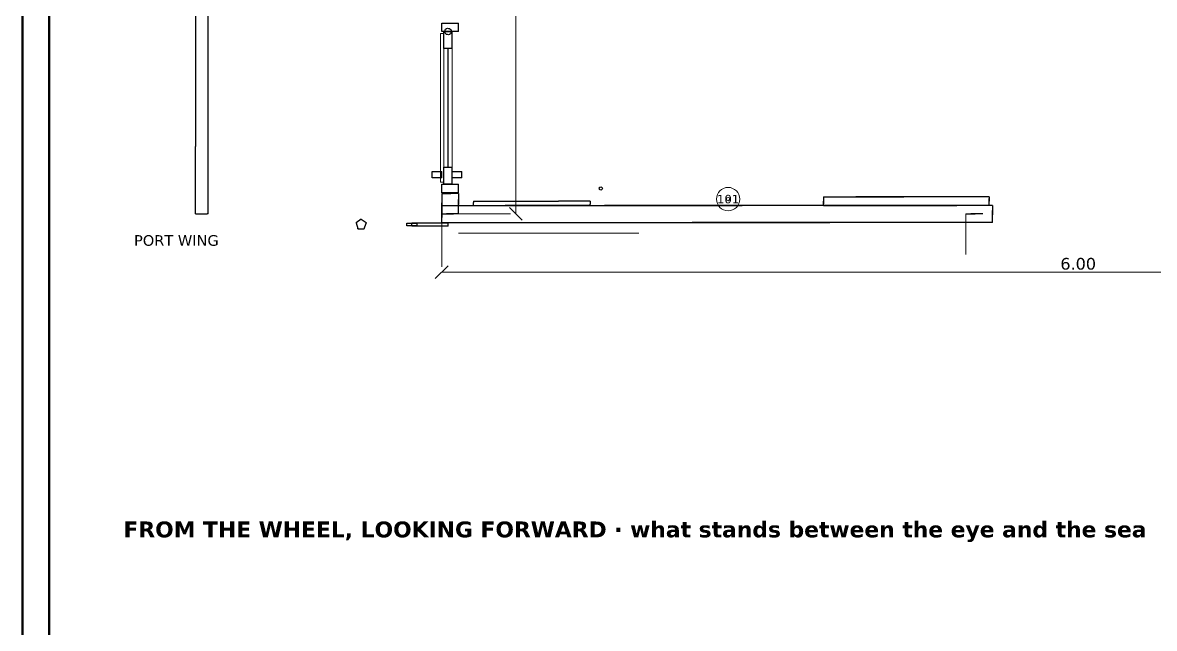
# Model space of a CAD drawing. Header units: millimetres. Extents: x 5 to 836, y 5 to 589.
# Drawn here: x 5 to 218.4, y 340.8 to 455.1 of the extents above; entities that cross this region are included whole.
import ezdxf
from ezdxf.enums import TextEntityAlignment as Align

# ---------------------------------------------------------------- set-up
doc = ezdxf.new("R2010")
doc.units = ezdxf.units.MM
for name, color, linetype, lineweight in [('CUT', 7, 'CONTINUOUS', 25), ('FRAME', 7, 'CONTINUOUS', 50), ('TEXT', 7, 'CONTINUOUS', 18)]:
    doc.layers.add(name, color=color, linetype=linetype, lineweight=lineweight)
for name, color, linetype, lineweight, true_color in [('DIM', 2, 'CONTINUOUS', 13, 0x1e46a0), ('EQUIP', 3, 'CONTINUOUS', 25, 0x00693c), ('LOW', 8, 'CONTINUOUS', 13, 0x8c8c8c), ('TAG', 3, 'CONTINUOUS', 18, 0x00693c)]:
    doc.layers.add(name, color=color, linetype=linetype, lineweight=lineweight, true_color=true_color)
doc.styles.add('SANS', font='DejaVuSans.ttf')
doc.styles.add('SANSB', font='DejaVuSans-Bold.ttf')

msp = doc.modelspace()

# ---------------------------------------------------------------- linework, layer by layer
at = {"layer": 'CUT'}
for p, q in [((37.6, 559.01), (37.6, 431.72)), ((40, 419.01), (40, 546.3)), ((84, 454.99), (85.65, 454.99)), ((84, 454.17), (84, 454.99)), ((85.65, 454.99), (87.2, 454.99)), ((87.2, 454.22), (87.2, 454.99)), ((84, 453.39), (84, 454.17)), ((85.65, 453.39), (84, 453.39)), ((84.4, 453.39), (85.9, 453.39)), ((84.4, 450.41), (84.4, 453.39)), ((87.2, 453.39), (85.65, 453.39)), ((85.9, 453.39), (86, 453.39)), ((86, 453.19), (86, 453.39)), ((86, 450.21), (86, 453.19)), ((87.2, 453.39), (87.2, 454.22)), ((84.4, 450.21), (84.4, 450.41)), ((85.9, 450.21), (84.4, 450.21)), ((85.2, 429.21), (85.2, 450.21)), ((86, 450.21), (85.9, 450.21)), ((37.6, 419.01), (37.6, 431.72)), ((85.2, 427.81), (85.2, 429.21)), ((82.2, 426.99), (83.64, 426.99)), ((82.2, 426.04), (82.2, 426.99)), ((83.64, 426.99), (84, 426.99)), ((84, 426.75), (84, 426.99)), ((84, 425.8), (84, 426.75)), ((84.4, 427.81), (85.9, 427.81)), ((84.4, 424.8), (84.4, 427.81)), ((85.9, 427.81), (86, 427.81)), ((86, 427.61), (86, 427.81)), ((86, 424.6), (86, 427.61)), ((86, 426.99), (87.44, 426.99)), ((86, 426.04), (86, 426.99)), ((87.44, 426.99), (87.8, 426.99)), ((87.8, 426.75), (87.8, 426.99)), ((87.8, 425.8), (87.8, 426.75)), ((82.2, 425.8), (82.2, 426.04)), ((83.64, 425.8), (82.2, 425.8)), ((84, 425.8), (83.64, 425.8)), ((84, 424.6), (85.65, 424.6)), ((84, 423.77), (84, 424.6)), ((84.4, 424.6), (84.4, 424.8)), ((85.9, 424.6), (84.4, 424.6)), ((85.65, 424.6), (87.2, 424.6)), ((86, 424.6), (85.9, 424.6)), ((86, 425.8), (86, 426.04)), ((87.44, 425.8), (86, 425.8)), ((87.2, 423.83), (87.2, 424.6)), ((87.8, 425.8), (87.44, 425.8)), ((84, 423), (84, 423.77)), ((85.65, 423), (84, 423)), ((84, 422.85), (84, 421.1)), ((84, 422.85), (85.74, 422.85)), ((87.2, 423), (85.65, 423)), ((87.2, 422.85), (85.74, 422.85)), ((87.2, 423), (87.2, 423.83)), ((87.2, 422.85), (87.2, 420.75)), ((113.68, 423.79), (113.73, 423.91)), ((113.73, 423.69), (113.68, 423.79)), ((113.73, 423.91), (113.78, 424.03)), ((113.78, 423.58), (113.73, 423.69)), ((113.78, 424.03), (113.89, 424.07)), ((113.88, 423.53), (113.78, 423.58)), ((114, 423.47), (113.88, 423.53)), ((113.89, 424.07), (114, 424.11)), ((114, 424.11), (114.12, 424.07)), ((114.11, 423.52), (114, 423.47)), ((114.22, 423.58), (114.11, 423.52)), ((114.12, 424.07), (114.22, 424.03)), ((114.22, 424.03), (114.27, 423.9)), ((114.27, 423.68), (114.22, 423.58)), ((114.27, 423.9), (114.32, 423.79)), ((114.32, 423.79), (114.27, 423.68)), ((84, 419.01), (84, 421.1)), ((84, 420.61), (84, 419.15)), ((84, 420.61), (140.64, 420.61)), ((87.2, 419.01), (87.2, 420.75)), ((187.84, 420.61), (140.64, 420.61)), ((156, 422.21), (156, 421.38)), ((156, 422.21), (171.11, 422.21)), ((156, 420.61), (156, 421.38)), ((156, 420.61), (172.09, 420.61)), ((187.2, 422.21), (171.11, 422.21)), ((187.2, 420.61), (172.09, 420.61)), ((187.2, 422.21), (187.2, 421.43)), ((187.2, 420.61), (187.2, 421.43)), ((187.84, 420.61), (187.84, 418.86)), ((37.6, 419.01), (39.78, 419.01)), ((40, 419.01), (39.78, 419.01)), ((84, 417.4), (84, 419.15)), ((84, 419.01), (85.45, 419.01)), ((84, 419.01), (85.74, 419.01)), ((87.2, 419.01), (85.45, 419.01)), ((87.2, 419.01), (85.74, 419.01)), ((182.8, 419.01), (184.55, 419.01)), ((186, 419.01), (184.55, 419.01)), ((187.84, 417.4), (187.84, 418.86)), ((67.85, 417.32), (67.89, 417.35)), ((67.85, 417.32), (68.19, 416.24)), ((68.8, 418), (67.89, 417.35)), ((68.21, 416.19), (68.19, 416.24)), ((68.21, 416.19), (69.33, 416.19)), ((68.8, 418), (68.84, 417.97)), ((69.75, 417.32), (68.84, 417.97)), ((69.39, 416.19), (69.33, 416.19)), ((69.39, 416.19), (69.74, 417.26)), ((69.75, 417.32), (69.74, 417.26)), ((77.4, 417.23), (78.82, 417.23)), ((77.4, 416.9), (77.4, 417.23)), ((77.4, 416.76), (77.4, 416.9)), ((78.82, 416.76), (77.4, 416.76)), ((78.82, 417.23), (79.4, 417.23)), ((79.4, 416.76), (78.82, 416.76)), ((79.4, 417.1), (79.4, 417.23)), ((79.4, 416.76), (79.4, 417.1)), ((84, 417.4), (131.2, 417.4)), ((187.84, 417.4), (131.2, 417.4))]:
    msp.add_line(p, q, dxfattribs=at)
at = {"layer": 'DIM'}
for p, q in [((98, 419), (98, 559)), ((84, 419), (84, 409)), ((84, 419), (97, 419)), ((99.2, 417.8), (96.8, 420.2)), ((82.8, 406.8), (85.2, 409.2)), ((84, 408), (324, 408))]:
    msp.add_line(p, q, dxfattribs=at)
at = {"layer": 'EQUIP'}
for p, q in [((84, 454.99), (85.11, 454.99)), ((84, 454.44), (84, 454.99)), ((84, 454.99), (84.65, 454.99)), ((84, 454.67), (84, 454.99)), ((84, 453.39), (84, 454.67)), ((84.65, 454.99), (87.2, 454.99)), ((85.11, 454.99), (87.2, 454.99)), ((87.2, 453.95), (87.2, 454.99)), ((87.2, 453.72), (87.2, 454.99)), ((84, 453.39), (84, 454.44)), ((85.11, 453.39), (84, 453.39)), ((84.65, 453.39), (84, 453.39)), ((84.4, 453.39), (85.3, 453.39)), ((84.4, 451.6), (84.4, 453.39)), ((84.4, 453.39), (84.8, 453.39)), ((84.4, 452.6), (84.4, 453.39)), ((84.4, 450.21), (84.4, 452.6)), ((84.57, 453.5), (84.66, 453.68)), ((84.6, 453.31), (84.57, 453.5)), ((84.63, 453.12), (84.6, 453.31)), ((84.77, 452.98), (84.63, 453.12)), ((87.2, 453.39), (84.65, 453.39)), ((84.66, 453.68), (84.75, 453.86)), ((84.75, 453.86), (84.93, 453.95)), ((84.91, 452.84), (84.77, 452.98)), ((84.8, 453.39), (86, 453.39)), ((85.1, 452.81), (84.91, 452.84)), ((84.93, 453.95), (85.1, 454.03)), ((85.1, 454.03), (85.3, 454)), ((85.3, 452.77), (85.1, 452.81)), ((87.2, 453.39), (85.11, 453.39)), ((85.3, 454), (85.49, 453.97)), ((85.3, 453.39), (86, 453.39)), ((85.48, 452.86), (85.3, 452.77)), ((85.65, 452.94), (85.48, 452.86)), ((85.49, 453.97), (85.63, 453.83)), ((85.63, 453.83), (85.77, 453.69)), ((85.74, 453.13), (85.65, 452.94)), ((85.83, 453.31), (85.74, 453.13)), ((85.77, 453.69), (85.8, 453.5)), ((85.8, 453.5), (85.83, 453.31)), ((86, 452), (86, 453.39)), ((86, 451.01), (86, 453.39)), ((87.2, 453.39), (87.2, 453.95)), ((87.2, 453.39), (87.2, 453.72)), ((84.4, 450.21), (84.4, 451.6)), ((85.3, 450.21), (84.4, 450.21)), ((84.8, 450.21), (84.4, 450.21)), ((86, 450.21), (84.8, 450.21)), ((85.2, 437.61), (85.2, 450.21)), ((85.2, 444.61), (85.2, 450.21)), ((86, 450.21), (85.3, 450.21)), ((86, 450.21), (86, 452)), ((86, 450.21), (86, 451.01)), ((85.2, 427.81), (85.2, 444.61)), ((85.2, 427.81), (85.2, 437.61)), ((84.4, 427.81), (85.3, 427.81)), ((84.4, 426), (84.4, 427.81)), ((84.4, 427.81), (84.8, 427.81)), ((84.4, 427), (84.4, 427.81)), ((84.4, 424.6), (84.4, 427)), ((84.8, 427.81), (86, 427.81)), ((85.3, 427.81), (86, 427.81)), ((86, 426.4), (86, 427.81)), ((86, 425.4), (86, 427.81)), ((84, 424.6), (85.11, 424.6)), ((84, 424.05), (84, 424.6)), ((84, 424.6), (84.65, 424.6)), ((84, 424.27), (84, 424.6)), ((84.4, 424.6), (84.4, 426)), ((85.3, 424.6), (84.4, 424.6)), ((84.8, 424.6), (84.4, 424.6)), ((84.65, 424.6), (87.2, 424.6)), ((86, 424.6), (84.8, 424.6)), ((85.11, 424.6), (87.2, 424.6)), ((86, 424.6), (85.3, 424.6)), ((86, 424.6), (86, 426.4)), ((86, 424.6), (86, 425.4)), ((87.2, 423.56), (87.2, 424.6)), ((87.2, 423.33), (87.2, 424.6)), ((84, 423), (84, 424.27)), ((84, 423), (84, 424.05)), ((85.11, 423), (84, 423)), ((84.65, 423), (84, 423)), ((84, 422.85), (84, 420.58)), ((84, 422.85), (85.31, 422.85)), ((84, 422.85), (84, 420.14)), ((84, 422.85), (84.94, 422.85)), ((87.2, 423), (84.65, 423)), ((87.2, 422.85), (84.94, 422.85)), ((87.2, 423), (85.11, 423)), ((87.2, 422.85), (85.31, 422.85)), ((87.2, 423), (87.2, 423.56)), ((87.2, 423), (87.2, 423.33)), ((87.2, 422.85), (87.2, 421.28)), ((87.2, 422.85), (87.2, 421.71)), ((84, 420.61), (84, 418.71)), ((84, 420.61), (126.48, 420.61)), ((84, 420.61), (84, 418.35)), ((84, 420.61), (114.68, 420.61)), ((84, 419.01), (84, 420.58)), ((87.2, 419.01), (87.2, 421.71)), ((87.2, 419.01), (87.2, 421.28)), ((90, 421.4), (90, 421.18)), ((90, 421.4), (106, 421.4)), ((90, 420.61), (90, 421.18)), ((90, 420.61), (96, 420.61)), ((112, 420.61), (96, 420.61)), ((112, 421.4), (106, 421.4)), ((112, 421.4), (112, 420.82)), ((112, 420.61), (112, 420.82)), ((187.84, 420.61), (114.68, 420.61)), ((187.84, 420.61), (126.48, 420.61)), ((156, 422.21), (156, 421.13)), ((156, 422.21), (166.18, 422.21)), ((156, 422.21), (156, 420.92)), ((156, 422.21), (162.07, 422.21)), ((156, 420.61), (156, 421.13)), ((156, 420.61), (156, 420.92)), ((156, 420.61), (177.02, 420.61)), ((156, 420.61), (181.13, 420.61)), ((187.2, 422.21), (162.07, 422.21)), ((187.2, 422.21), (166.18, 422.21)), ((187.2, 420.61), (177.02, 420.61)), ((187.2, 420.61), (181.13, 420.61)), ((187.2, 422.21), (187.2, 421.69)), ((187.2, 422.21), (187.2, 421.9)), ((187.2, 420.61), (187.2, 421.9)), ((187.2, 420.61), (187.2, 421.69)), ((187.84, 420.61), (187.84, 419.3)), ((187.84, 420.61), (187.84, 419.66)), ((84, 419.01), (84, 420.14)), ((84, 419.01), (85.89, 419.01)), ((84, 419.01), (85.31, 419.01)), ((84, 419.01), (86.25, 419.01)), ((84, 419.01), (84.94, 419.01)), ((84, 417.4), (84, 418.71)), ((84, 417.4), (84, 418.35)), ((87.2, 419.01), (84.94, 419.01)), ((87.2, 419.01), (85.31, 419.01)), ((87.2, 419.01), (85.89, 419.01)), ((87.2, 419.01), (86.25, 419.01)), ((182.8, 419.01), (184.11, 419.01)), ((182.8, 419.01), (183.75, 419.01)), ((186, 419.01), (183.75, 419.01)), ((186, 419.01), (184.11, 419.01)), ((187.84, 417.4), (187.84, 419.66)), ((187.84, 417.4), (187.84, 419.3)), ((77.4, 417.23), (78.64, 417.23)), ((77.4, 416.94), (77.4, 417.23)), ((77.4, 417.23), (78.49, 417.23)), ((77.4, 416.98), (77.4, 417.23)), ((77.4, 416.76), (77.4, 416.98)), ((77.4, 416.76), (77.4, 416.94)), ((78.64, 416.76), (77.4, 416.76)), ((78.49, 416.76), (77.4, 416.76)), ((78.4, 417.32), (80.08, 417.32)), ((78.4, 417.16), (78.4, 417.32)), ((78.4, 416.68), (78.4, 417.16)), ((80.08, 416.68), (78.4, 416.68)), ((78.49, 417.23), (79.4, 417.23)), ((79.4, 416.76), (78.49, 416.76)), ((78.64, 417.23), (79.4, 417.23)), ((79.4, 416.76), (78.64, 416.76)), ((79.4, 417.05), (79.4, 417.23)), ((79.4, 417.02), (79.4, 417.23)), ((79.4, 416.76), (79.4, 417.05)), ((79.4, 416.76), (79.4, 417.02)), ((80.08, 417.32), (85.2, 417.32)), ((85.2, 416.68), (80.08, 416.68)), ((84, 417.4), (145.36, 417.4)), ((84, 417.4), (157.16, 417.4)), ((85.2, 416.84), (85.2, 417.32)), ((85.2, 416.68), (85.2, 416.84)), ((187.84, 417.4), (145.36, 417.4)), ((187.84, 417.4), (157.16, 417.4))]:
    msp.add_line(p, q, dxfattribs=at)
at = {"layer": 'FRAME'}
for points in [[(5, 5), (836, 5), (836, 589), (5, 589)], [(10, 10), (831, 10), (831, 584), (10, 584)]]:
    msp.add_lwpolyline(points, close=True, dxfattribs=at)
at = {"layer": 'LOW'}
for p, q in [((40, 559.01), (40, 444.46)), ((37.6, 419.01), (37.6, 533.56)), ((84, 454.99), (87.11, 454.99)), ((84, 453.44), (84, 454.99)), ((87.11, 454.99), (87.2, 454.99)), ((87.2, 454.95), (87.2, 454.99)), ((87.2, 453.39), (87.2, 454.95)), ((83.8, 453.01), (84.21, 453.01)), ((83.8, 433.77), (83.8, 453.01)), ((84, 453.39), (84, 453.44)), ((87.11, 453.39), (84, 453.39)), ((84.21, 453.01), (84.4, 453.01)), ((84.4, 453.39), (85.9, 453.39)), ((84.4, 426.4), (84.4, 453.39)), ((84.4, 444.25), (84.4, 453.01)), ((85.9, 453.39), (86, 453.39)), ((86, 451.59), (86, 453.39)), ((87.2, 453.39), (87.11, 453.39)), ((86, 424.6), (86, 451.59)), ((40, 419.01), (40, 444.46)), ((84.4, 425.01), (84.4, 444.25)), ((83.8, 425.01), (83.8, 433.77)), ((84.21, 425.01), (83.8, 425.01)), ((84, 424.6), (87.11, 424.6)), ((84, 423.05), (84, 424.6)), ((84.4, 425.01), (84.21, 425.01)), ((84.4, 424.6), (84.4, 426.4)), ((85.9, 424.6), (84.4, 424.6)), ((86, 424.6), (85.9, 424.6)), ((87.11, 424.6), (87.2, 424.6)), ((87.2, 424.56), (87.2, 424.6)), ((84, 423), (84, 423.05)), ((87.11, 423), (84, 423)), ((84, 422.85), (84, 422.5)), ((84, 422.85), (86.91, 422.85)), ((84, 419.01), (84, 422.5)), ((87.2, 422.85), (86.91, 422.85)), ((87.2, 423), (87.11, 423)), ((87.2, 423), (87.2, 424.56)), ((87.2, 422.85), (87.2, 419.36)), ((84, 420.61), (84, 420.32)), ((84, 420.61), (178.4, 420.61)), ((156, 422.21), (156, 422.06)), ((156, 422.21), (184.25, 422.21)), ((156, 420.61), (156, 422.06)), ((156, 420.61), (158.95, 420.61)), ((187.2, 420.61), (158.95, 420.61)), ((187.84, 420.61), (178.4, 420.61)), ((187.2, 422.21), (184.25, 422.21)), ((187.2, 422.21), (187.2, 420.76)), ((187.2, 420.61), (187.2, 420.76)), ((187.84, 420.61), (187.84, 417.7)), ((37.6, 419.01), (38.04, 419.01)), ((40, 419.01), (38.04, 419.01)), ((84, 417.4), (84, 420.32)), ((84, 419.01), (84.29, 419.01)), ((84, 419.01), (84, 414.11)), ((84, 419.01), (86.91, 419.01)), ((87.2, 419.01), (84.29, 419.01)), ((87.2, 419.01), (86.91, 419.01)), ((87.2, 419.01), (87.2, 419.36)), ((182.8, 419.01), (182.8, 411.38)), ((182.8, 419.01), (185.71, 419.01)), ((186, 419.01), (185.71, 419.01)), ((67.85, 417.32), (68.62, 417.87)), ((67.85, 417.32), (67.92, 417.1)), ((68.21, 416.19), (67.92, 417.1)), ((68.21, 416.19), (68.44, 416.19)), ((69.39, 416.19), (68.44, 416.19)), ((68.8, 418), (68.62, 417.87)), ((68.8, 418), (69.57, 417.45)), ((69.39, 416.19), (69.46, 416.4)), ((69.75, 417.32), (69.46, 416.4)), ((69.75, 417.32), (69.57, 417.45)), ((77.4, 417.23), (79.29, 417.23)), ((77.4, 416.79), (77.4, 417.23)), ((77.4, 416.76), (77.4, 416.79)), ((79.29, 416.76), (77.4, 416.76)), ((79.29, 417.23), (79.4, 417.23)), ((79.4, 416.76), (79.29, 416.76)), ((79.4, 417.21), (79.4, 417.23)), ((79.4, 416.76), (79.4, 417.21)), ((84, 417.4), (93.44, 417.4)), ((187.84, 417.4), (93.44, 417.4)), ((187.84, 417.4), (187.84, 417.7)), ((87.2, 415.4), (107.6, 415.4)), ((121.2, 415.4), (107.6, 415.4))]:
    msp.add_line(p, q, dxfattribs=at)
at = {"layer": 'TAG'}
msp.add_line((138, 421.8), (138, 421.8), dxfattribs=at)
for radius in [2.2, 0.3]:
    msp.add_circle((138, 421.8), radius, dxfattribs=at)

# ---------------------------------------------------------------- texts
at = {"layer": 'DIM', "style": 'SANS'}
msp.add_text('6.00', height=2.2, dxfattribs=at).set_placement((204, 409.6), align=Align.MIDDLE_CENTER)
at = {"layer": 'TAG', "style": 'SANS'}
msp.add_text('101', height=1.6, dxfattribs=at).set_placement((138, 421.8), align=Align.MIDDLE_CENTER)
at = {"layer": 'TEXT'}
for s, height, style, p in [('PORT WING', 2, 'SANS', (26, 413)), ('FROM THE WHEEL, LOOKING FORWARD · what stands between the eye and the sea', 3, 'SANSB', (24, 358))]:
    msp.add_text(s, height=height, dxfattribs=dict(at, style=style)).set_placement(p)

doc.saveas('drawing.dxf')
